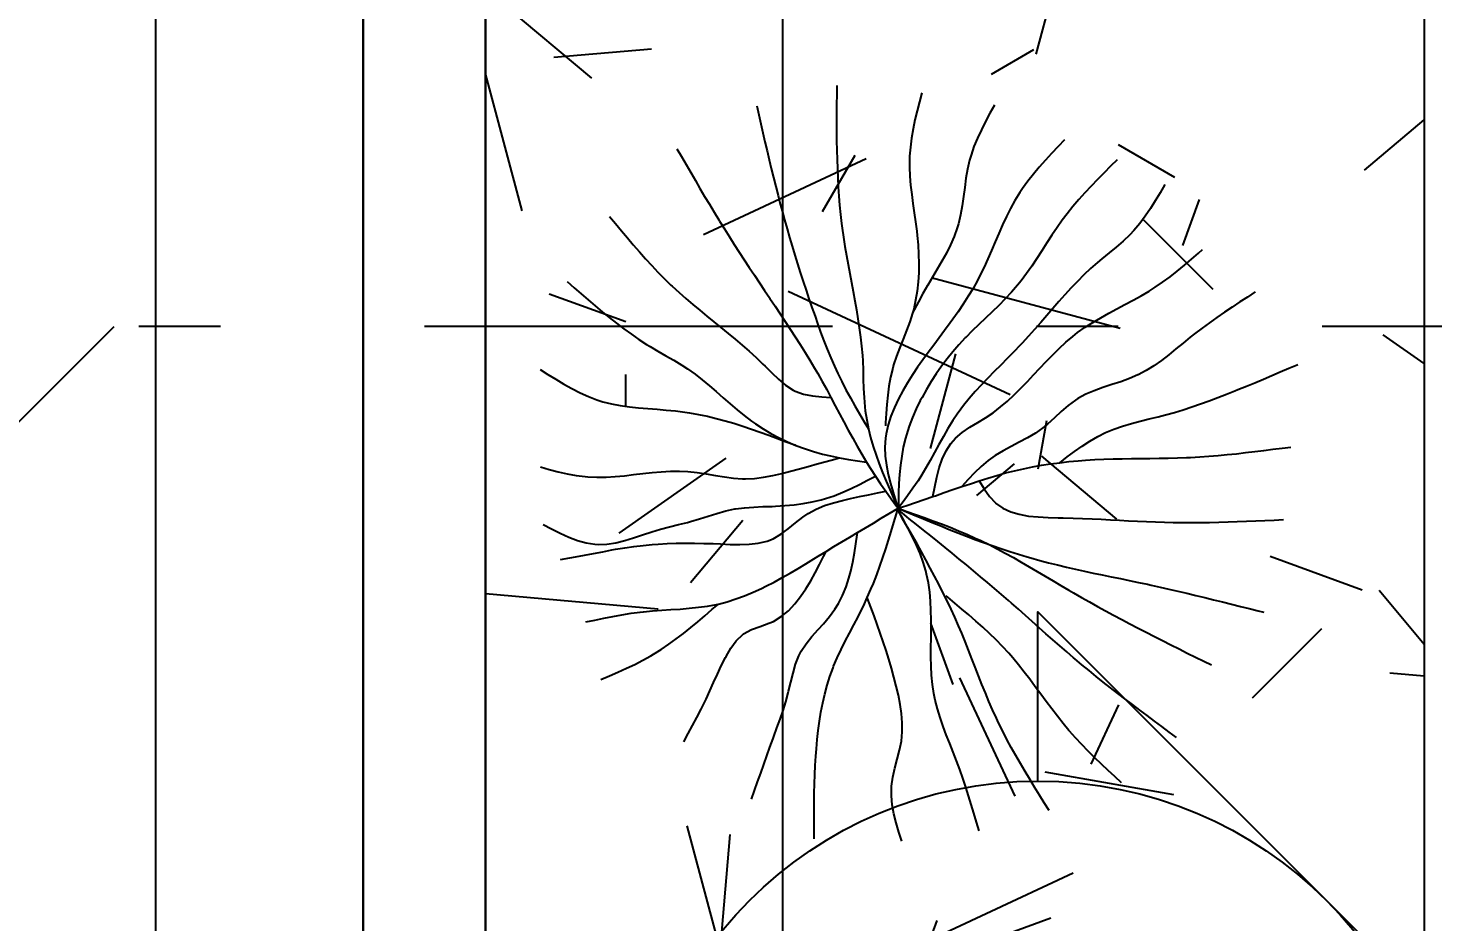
# Model space of a CAD drawing. Extents: x -120 to 178, y 5 to 129.
# Drawn here: x 9.309 to 11.03, y 81.671 to 82.766 of the extents above; entities that cross this region are included whole.
import ezdxf

# ---------------------------------------------------------------- set-up
doc = ezdxf.new("R2010")
doc.units = 0
doc.header["$MEASUREMENT"] = 0
doc.linetypes.add('DASHDOT', pattern=[1, 0.5, -0.25, 0, -0.25])
doc.layers.get('0').update_dxf_attribs({"linetype": 'CONTINUOUS'})
doc.layers.get('DEFPOINTS').update_dxf_attribs({"linetype": 'CONTINUOUS'})
for name, color, linetype in [('cota', 1, 'CONTINUOUS'), ('muro', 6, 'CONTINUOUS'), ('piso', 4, 'CONTINUOUS'), ('vegetacao', 82, 'CONTINUOUS')]:
    doc.layers.add(name, color=color, linetype=linetype)
doc.styles.get("Standard").update_dxf_attribs({"font": 'arial.ttf'})
doc.dimstyles.new('cotass', dxfattribs={"dimtxt": 0.15, "dimasz": 0.15, "dimexe": 0.15, "dimexo": 0, "dimgap": 0.05, "dimtad": 0, "dimzin": 4, "dimdsep": 46, "dimtxsty": 'Standard', "dimblk": 'OBLIQUE', "dimcen": 0, "dimdle": 0.15, "dimclrd": 256, "dimclrt": 4, "dimadec": 0, "dimazin": 1, "dimtfac": 1, "dimtix": 1, "dimtofl": 0, "dimtmove": 0, "dimatfit": 3, "dimldrblk": 'OPEN30', "dimfxl": 0, "dimtolj": 1, "dimtzin": 0, "dimlwd": -1, "dimarcsym": 0})

# ---------------------------------------------------------------- blocks, each defined once
blk = doc.blocks.new('_Oblique')
at = {"color": 0, "linetype": 'ByBlock', "lineweight": -2}
blk.add_line((-0.5, -0.5), (0.5, 0.5), dxfattribs=at)
blk = doc.blocks.new('*D25')
at = {"layer": 'cota', "transparency": 16777216}
for p, q in [((10.2335, 93.8937), (10.2335, 86.7747)), ((10.2335, 79.0637), (10.2335, 86.1827))]:
    blk.add_line(p, q, dxfattribs=at)
at = {"layer": 'cota', "color": 0, "lineweight": -2, "transparency": 16777216}
for p, q in [((9.8693, 93.7437), (10.3835, 93.7437)), ((9.8693, 79.2137), (10.3835, 79.2137))]:
    blk.add_line(p, q, dxfattribs=at)
at = {"layer": 'DEFPOINTS', "color": 0, "transparency": 16777216}
for p in [(9.8693, 93.7437), (9.8693, 79.2137), (10.2335, 79.2137)]:
    blk.add_point(p, dxfattribs=at)
at = {"layer": 'cota', "transparency": 16777216, "xscale": 0.15, "yscale": 0.15, "zscale": 0.15}
for p, rotation in [((10.2335, 93.7437), 90), ((10.2335, 79.2137), 270)]:
    blk.add_blockref('_Oblique', p, dxfattribs=dict(at, rotation=rotation))
at = {"layer": 'cota', "color": 4, "transparency": 16777216, "insert": (10.2335, 86.4787), "char_height": 0.15, "attachment_point": 5, "rotation": 90}
blk.add_mtext('\\A1;14.53', dxfattribs=at)
blk = doc.blocks.new('_Open30')
at = {"color": 0, "linetype": 'ByBlock', "lineweight": -2}
for p, q in [((-1, 0.268), (0, 0)), ((0, 0), (-1, -0.268)), ((0, 0), (-1, 0))]:
    blk.add_line(p, q, dxfattribs=at)
blk = doc.blocks.new('*D34')
at = {"layer": 'cota', "transparency": 16777216}
for p, q in [((9.4656, 121.3837), (9.4656, 100.5291)), ((9.4656, 79.0637), (9.4656, 99.9184))]:
    blk.add_line(p, q, dxfattribs=at)
at = {"layer": 'cota', "color": 0, "lineweight": -2, "transparency": 16777216}
for p, q in [((9.7193, 121.2337), (9.3156, 121.2337)), ((9.7193, 79.2137), (9.3156, 79.2137))]:
    blk.add_line(p, q, dxfattribs=at)
at = {"layer": 'DEFPOINTS', "color": 0, "transparency": 16777216}
for p in [(9.7193, 121.2337), (9.4656, 79.2137), (9.7193, 79.2137)]:
    blk.add_point(p, dxfattribs=at)
at = {"layer": 'cota', "transparency": 16777216, "xscale": 0.15, "yscale": 0.15, "zscale": 0.15}
for p, rotation in [((9.4656, 121.2337), 90), ((9.4656, 79.2137), 270)]:
    blk.add_blockref('_Oblique', p, dxfattribs=dict(at, rotation=rotation))
at = {"layer": 'cota', "color": 4, "transparency": 16777216, "insert": (9.4656, 100.2237), "char_height": 0.15, "attachment_point": 5, "rotation": 90}
blk.add_mtext('\\A1;42.02', dxfattribs=at)
blk = doc.blocks.new('*D36')
at = {"layer": 'cota', "transparency": 16777216}
for p, q in [((9.2071, 121.3837), (9.2071, 98.8703)), ((9.2071, 75.7737), (9.2071, 98.2871))]:
    blk.add_line(p, q, dxfattribs=at)
at = {"layer": 'cota', "color": 0, "lineweight": -2, "transparency": 16777216}
for p, q in [((9.7193, 121.2337), (9.0571, 121.2337)), ((9.7193, 75.9237), (9.0571, 75.9237))]:
    blk.add_line(p, q, dxfattribs=at)
at = {"layer": 'DEFPOINTS', "color": 0, "transparency": 16777216}
for p in [(9.7193, 121.2337), (9.2071, 75.9237), (9.7193, 75.9237)]:
    blk.add_point(p, dxfattribs=at)
at = {"layer": 'cota', "transparency": 16777216, "xscale": 0.15, "yscale": 0.15, "zscale": 0.15}
for p, rotation in [((9.2071, 121.2337), 90), ((9.2071, 75.9237), 270)]:
    blk.add_blockref('_Oblique', p, dxfattribs=dict(at, rotation=rotation))
at = {"layer": 'cota', "color": 4, "transparency": 16777216, "insert": (9.2071, 98.5787), "char_height": 0.15, "attachment_point": 5, "rotation": 90}
blk.add_mtext('\\A1;45.31', dxfattribs=at)

msp = doc.modelspace()

# ---------------------------------------------------------------- hatches: boundary and pattern name
at = {"layer": 'vegetacao'}
h = msp.add_hatch(dxfattribs=at)
h.set_pattern_fill('ANGLE', color=256, scale=2, style=0)
h.set_pattern_definition([(0, (4.21934, 69.4), (0, 0.55), [0.4, -0.15]), (90, (4.21934, 69.4), (-0.55, 3e-17), [0.4, -0.15])])
edge = h.paths.add_edge_path()
edge.add_line((33.5894, 75.9237), (33.5894, 116.2837))
edge.add_line((33.5894, 116.2837), (9.8693, 116.2837))
edge.add_line((9.8693, 116.2837), (9.8693, 110.2837))
edge.add_line((9.8693, 110.2837), (27.5894, 110.2837))
edge.add_arc((27.5894, 107.2837), 3, 0, 90, ccw=False)
edge.add_line((30.5894, 107.2837), (30.5894, 75.9237))
edge.add_line((30.5894, 75.9237), (33.5894, 75.9237))
h = msp.add_hatch(dxfattribs=at)
h.set_pattern_fill('TRACOS2', color=256, scale=2, style=0)
h.set_pattern_definition([(0, (1.44, 0.96), (0.88, 1.52), [0.08, -1.34, 0.06, -0.58, 0.12, -1.42]), (5, (0.54, 1.68), (0.787509, 1.554551), [0.16, -1.34, 0.12, -0.58, 0.24, -1.42]), (10, (1.06, 1.78), (0.53784, 1.902295), [0.14, -0.34, 0.18, -1.06, 0.1, -1.32]), (15, (0.7, 1.96), (0.450046, 1.797737), [0.28, -0.34, 0.3, -1.06, 0.22, -1.32]), (20, (0.86, 1.14), (0.889806, 1.473175), [0.16, -1.1, 0.14, -0.82, 0.1, -0.64]), (25, (1.14, 0.86), (0.997231, 1.458057), [0.22, -1.1, 0.28, -0.82, 0.24, -0.64]), (30, (1.44, 1.02), (-0.146462, 1.69368), [0.1, -0.66, 0.08, -0.98, 0.06, -1.3]), (35, (0.54, 0.3), (0.148824, 1.9842), [0.22, -0.66, 0.16, -0.98, 0.12, -1.3]), (40, (0.88, 1.46), (0.225573, 1.442469), [0.08, -0.88, 0.06, -0.56, 0.16, -1.02]), (45, (0.88, 0.74), (-0.410122, 1.965757), [0.16, -0.88, 0.12, -0.56, 0.3, -1.02]), (50, (1.18, 0.74), (-0.534986, 1.571557), [0.04, -0.74, 0.1, -1.22, 0.12, -0.62]), (60, (1.24, 0.88), (-0.663154, 1.491384), [0.1, -0.82, 0.04, -0.96, 0.08, -0.74]), (65, (0.52, 0.88), (-0.486328, 2.080453), [0.22, -0.82, 0.08, -0.96, 0.16, -0.74]), (70, (1.02, 0.64), (-0.732615, 1.437246), [0.06, -0.38, 0.12, -0.64, 0.08, -0.88]), (75, (0.3, 0.46), (-1.55056, 1.554275), [0.12, -0.38, 0.24, -0.64, 0.16, -0.88]), (80, (1.12, 1.82), (-1.390436, 1.09813), [0.14, -0.88, 0.06, -1.04, 0.12, -0.98]), (85, (1.3, 0.38), (-1.660168, 0.988455), [0.28, -0.88, 0.12, -1.04, 0.24, -0.98]), (90, (1.24, 0.96), (-1.76, 0.74), [0.12, -0.62, 0.08, -1.22, 0.04, -1.24]), (95, (0.52, 1.68), (-1.88055, 1.30105), [0.24, -0.62, 0.08, -1.22, 0.08, -1.24]), (100, (0.92, 1.58), (-1.653143, 0.967635), [0.14, -0.78, 0.12, -0.64, 0.14, -1.46]), (105, (1.28, 1.94), (-1.731187, 0.819872), [0.28, -0.78, 0.24, -0.64, 0.28, -1.46]), (110, (0.78, 0.44), (-1.602936, 0.544608), [0.16, -0.52, 0.08, -1.06, 0.12, -1.16]), (115, (1.86, 0.44), (-1.644302, 0.40283), [0.3, -0.52, 0.16, -1.06, 0.24, -1.16]), (120, (0.24, 0.68), (-1.911, 0.189948), [0.1, -1.34, 0.12, -0.62, 0.14, -0.82]), (125, (0.42, 0.86), (-2.170974, 0.066875), [0.22, -1.34, 0.24, -0.62, 0.28, -0.82]), (130, (0.68, 0.24), (-1.860718, 0.475107), [0.06, -0.44, 0.08, -0.86, 0.16, -1.12]), (135, (0.86, 0.42), (-2.149605, 0.311127), [0.12, -0.44, 0.16, -0.86, 0.3, -1.12]), (140, (0.08, 1.84), (-1.470646, -0.228038), [0.12, -0.72, 0.14, -0.62, 0.08, -0.84]), (145, (0.88, 0.58), (-1.548418, -0.502793), [0.24, -0.72, 0.28, -0.62, 0.16, -0.84]), (150, (1.74, 0.12), (-1.3655, -0.805115), [0.08, -0.56, 0.16, -1.24, 0.14, -1.14]), (155, (1.56, 1.22), (-1.77954, -0.692849), [0.16, -0.56, 0.3, -1.24, 0.28, -1.14]), (160, (0.42, 1.24), (-1.586007, -1.082858), [0.12, -0.84, 0.1, -0.76, 0.08, -1.22]), (165, (0.24, 0.52), (-1.70605, -1.344246), [0.24, -0.84, 0.22, -0.76, 0.16, -1.22]), (170, (0.54, 0.76), (-1.437627, -1.127488), [0.18, -0.66, 0.12, -0.9, 0.16, -0.88]), (175, (1.44, 1.66), (-1.365265, -1.607125), [0.22, -0.66, 0.24, -0.9, 0.26, -0.88])])
h.paths.add_polyline_path([(11.0193, 79.2137), (9.8693, 79.2137), (9.8693, 93.7437), (11.0193, 93.7437)])

# ---------------------------------------------------------------- linework, layer by layer
msp.add_lwpolyline([(9.7193, 75.9237), (9.7193, 121.2337), (33.7393, 121.2337), (33.7393, 75.9237)], close=True)
at = {"layer": 'cota', "color": 6, "linetype": 'Continuous'}
for points in [[(8.2071, 82.4), (8, 82.4), (8.7071, 81.6928), (9.4142, 82.4)], [(10.5462, 81.8435), (10.5462, 82.0506), (11.2533, 81.3435), (10.5462, 80.6364)]]:
    msp.add_lwpolyline(points, dxfattribs=at)
at = {"layer": 'cota', "color": 6, "linetype": 'DASHDOT'}
msp.add_lwpolyline([(34.4945, 82.4), (9.2071, 82.4)], dxfattribs=at)
at = {"layer": 'cota', "color": 6}
msp.add_circle((10.5462, 81.3435), 0.5, dxfattribs=at)
at = {"layer": 'muro'}
for p, q in [((9.7193, 93.7437), (9.7193, 79.2137)), ((9.8693, 93.7437), (9.8693, 79.2137))]:
    msp.add_line(p, q, dxfattribs=at)
at = {"layer": 'piso'}
msp.add_line((11.0193, 93.7437), (11.0193, 79.2137), dxfattribs=at)
msp.add_lwpolyline([(11.0193, 79.2137), (9.8693, 79.2137), (9.8693, 93.7437), (11.0193, 93.7437)], close=True, dxfattribs=at)
at = {"layer": 'vegetacao'}
for points in [[(10.2997, 82.6952), (10.2996, 82.6839), (10.2995, 82.6726), (10.2994, 82.6613), (10.2994, 82.65), (10.2994, 82.6387), (10.2995, 82.6274), (10.2997, 82.6161), (10.3, 82.6048), (10.3004, 82.5936), (10.3008, 82.5823), (10.3015, 82.5711), (10.3023, 82.5599), (10.3032, 82.5487), (10.3043, 82.5375), (10.3056, 82.5264), (10.3064, 82.5205), (10.3079, 82.5094), (10.3097, 82.4983), (10.3116, 82.4872), (10.3136, 82.4761), (10.3156, 82.465), (10.3177, 82.4539), (10.3198, 82.4429), (10.3218, 82.4318), (10.3238, 82.4207), (10.3256, 82.4096), (10.3273, 82.3984), (10.3287, 82.3873), (10.33, 82.3761), (10.331, 82.3648), (10.3314, 82.3582), (10.3319, 82.3469), (10.3322, 82.3356), (10.3326, 82.3243), (10.3332, 82.3131), (10.3341, 82.3019), (10.3346, 82.2969), (10.3363, 82.2859), (10.3385, 82.2749), (10.3412, 82.2641), (10.3443, 82.2533), (10.3479, 82.2427), (10.3517, 82.232), (10.3558, 82.2215), (10.3602, 82.2109), (10.3647, 82.2004), (10.3693, 82.19), (10.374, 82.1795), (10.3749, 82.1775)], [(10.4039, 82.6863), (10.401, 82.6753), (10.3982, 82.6642), (10.3955, 82.6532), (10.3932, 82.6421), (10.3912, 82.631), (10.3898, 82.62), (10.3889, 82.6089), (10.3888, 82.6066), (10.3887, 82.5955), (10.3892, 82.5844), (10.3902, 82.5732), (10.3915, 82.562), (10.393, 82.5509), (10.3946, 82.5396), (10.3962, 82.5284), (10.3977, 82.517), (10.3983, 82.5116), (10.3993, 82.5002), (10.4, 82.4888), (10.4003, 82.4774), (10.4001, 82.4661), (10.3994, 82.4548), (10.3982, 82.4436), (10.3963, 82.4325), (10.3939, 82.4215), (10.3925, 82.4166), (10.3891, 82.4059), (10.3852, 82.3953), (10.381, 82.3848), (10.3768, 82.3743), (10.3729, 82.3637), (10.3693, 82.3531), (10.3682, 82.3491), (10.3655, 82.3382), (10.3635, 82.3272), (10.3621, 82.3161), (10.3609, 82.3048), (10.3601, 82.2935), (10.3594, 82.2822), (10.3592, 82.2786)], [(10.2017, 82.6703), (10.2042, 82.6594), (10.2067, 82.6484), (10.2092, 82.6374), (10.2117, 82.6264), (10.2143, 82.6155), (10.2169, 82.6045), (10.2195, 82.5936), (10.2222, 82.5826), (10.2249, 82.5717), (10.2277, 82.5608), (10.2305, 82.5499), (10.2327, 82.5417), (10.2357, 82.5309), (10.2387, 82.52), (10.2419, 82.5092), (10.245, 82.4984), (10.2483, 82.4876), (10.2516, 82.4769), (10.255, 82.4662), (10.2585, 82.4554), (10.262, 82.4447), (10.2655, 82.4341), (10.2692, 82.4234), (10.273, 82.4128), (10.2761, 82.404), (10.2799, 82.3934), (10.2839, 82.3828), (10.2879, 82.3723), (10.2922, 82.3619), (10.2967, 82.3516), (10.3008, 82.3427), (10.3058, 82.3327), (10.3109, 82.3227), (10.3164, 82.3128), (10.3219, 82.303), (10.3276, 82.2933), (10.3334, 82.2836), (10.3385, 82.2749)], [(10.4928, 82.6713), (10.4873, 82.6613), (10.4819, 82.6512), (10.4768, 82.6411), (10.4721, 82.6309), (10.4678, 82.6205), (10.4642, 82.61), (10.4624, 82.6037), (10.4599, 82.5928), (10.4579, 82.5817), (10.4564, 82.5705), (10.4548, 82.5592), (10.4533, 82.548), (10.4513, 82.5369), (10.4488, 82.5261), (10.4473, 82.521), (10.4436, 82.5105), (10.4391, 82.5002), (10.434, 82.4902), (10.4285, 82.4803), (10.4227, 82.4705), (10.4169, 82.4608), (10.4111, 82.451), (10.4108, 82.4504), (10.4052, 82.4405), (10.3999, 82.4306), (10.3946, 82.4207), (10.3925, 82.4166)], [(10.1038, 82.6179), (10.1094, 82.6082), (10.115, 82.5984), (10.1207, 82.5887), (10.1264, 82.579), (10.132, 82.5693), (10.1378, 82.5596), (10.1436, 82.5499), (10.1494, 82.5403), (10.1553, 82.5307), (10.1562, 82.5292), (10.1621, 82.5197), (10.1681, 82.5101), (10.1741, 82.5007), (10.1802, 82.4912), (10.1864, 82.4818), (10.1925, 82.4723), (10.1987, 82.463), (10.205, 82.4536), (10.2112, 82.4442), (10.2175, 82.4348), (10.2177, 82.4344), (10.224, 82.425), (10.2303, 82.4157), (10.2365, 82.4063), (10.2427, 82.3969), (10.2488, 82.3874), (10.2549, 82.378), (10.2608, 82.3684), (10.2667, 82.3588), (10.2725, 82.3492), (10.2763, 82.3427), (10.2818, 82.3329), (10.2873, 82.323), (10.2926, 82.3131), (10.2979, 82.3032), (10.3032, 82.2932), (10.3085, 82.2833), (10.3138, 82.2733), (10.3192, 82.2634), (10.3247, 82.2536), (10.3303, 82.2439), (10.3361, 82.2342), (10.341, 82.2264), (10.3471, 82.217), (10.3534, 82.2077), (10.3599, 82.1985), (10.3664, 82.1893), (10.373, 82.1801), (10.3749, 82.1775)], [(10.5787, 82.6287), (10.5708, 82.6205), (10.5629, 82.6122), (10.5552, 82.604), (10.5477, 82.5955), (10.5405, 82.5869), (10.5336, 82.5781), (10.5271, 82.569), (10.5238, 82.5641), (10.518, 82.5546), (10.5127, 82.5448), (10.5076, 82.5348), (10.5029, 82.5245), (10.4983, 82.5142), (10.4938, 82.5039), (10.4893, 82.4934), (10.4848, 82.4831), (10.4801, 82.4728), (10.4751, 82.4626), (10.472, 82.4567), (10.4666, 82.4468), (10.4608, 82.4372), (10.4546, 82.4277), (10.4483, 82.4183), (10.4419, 82.4091), (10.4385, 82.4045), (10.4318, 82.3954), (10.4251, 82.3865), (10.4184, 82.3775), (10.4117, 82.3685), (10.405, 82.3594), (10.3986, 82.3502), (10.3923, 82.3408), (10.3862, 82.3313), (10.3805, 82.3216), (10.3751, 82.3114), (10.3702, 82.3011), (10.3659, 82.2905), (10.3625, 82.2797), (10.3601, 82.2689), (10.3593, 82.2633), (10.3587, 82.2523), (10.3591, 82.2413), (10.3605, 82.2302), (10.3627, 82.2191), (10.3654, 82.208), (10.3687, 82.1969), (10.3722, 82.1858), (10.3749, 82.1775)], [(10.6432, 82.6043), (10.6351, 82.5964), (10.6272, 82.5884), (10.6192, 82.5803), (10.6114, 82.5722), (10.6037, 82.564), (10.5962, 82.5556), (10.5889, 82.5471), (10.5818, 82.5383), (10.576, 82.5306), (10.5695, 82.5214), (10.5632, 82.512), (10.557, 82.5026), (10.5509, 82.493), (10.5448, 82.4836), (10.5385, 82.4742), (10.5321, 82.465), (10.5254, 82.456), (10.5211, 82.4507), (10.5137, 82.4423), (10.5061, 82.4341), (10.4981, 82.4261), (10.49, 82.4183), (10.4818, 82.4105), (10.4736, 82.4028), (10.4655, 82.3949), (10.4576, 82.3869), (10.4569, 82.3862), (10.4493, 82.3778), (10.4419, 82.3693), (10.4348, 82.3605), (10.428, 82.3515), (10.4215, 82.3423), (10.4153, 82.3328), (10.4095, 82.3231), (10.4041, 82.3132), (10.402, 82.3094), (10.397, 82.2992), (10.3925, 82.2888), (10.3884, 82.2783), (10.385, 82.2676), (10.3838, 82.2633), (10.3812, 82.2524), (10.3793, 82.2414), (10.3777, 82.2303), (10.3767, 82.2191), (10.3759, 82.2078), (10.3754, 82.1964), (10.3751, 82.1851), (10.3749, 82.1775)], [(10.7015, 82.5739), (10.6958, 82.564), (10.6899, 82.5542), (10.6839, 82.5446), (10.6776, 82.5353), (10.6709, 82.5263), (10.6637, 82.5177), (10.6588, 82.5124), (10.6507, 82.5047), (10.6421, 82.4974), (10.6334, 82.4903), (10.6246, 82.4832), (10.6191, 82.4786), (10.6106, 82.4712), (10.6024, 82.4634), (10.5945, 82.4555), (10.5868, 82.4474), (10.5792, 82.4391), (10.5717, 82.4307), (10.5643, 82.4222), (10.5569, 82.4137), (10.5495, 82.4052), (10.542, 82.3966), (10.5345, 82.3882), (10.5269, 82.3799), (10.5244, 82.3772), (10.5165, 82.369), (10.5086, 82.361), (10.5005, 82.3529), (10.4925, 82.3449), (10.4846, 82.3369), (10.4768, 82.3287), (10.4692, 82.3205), (10.4618, 82.312), (10.4548, 82.3033), (10.4482, 82.2943), (10.4481, 82.2942), (10.4418, 82.2849), (10.4359, 82.2754), (10.4303, 82.2656), (10.4248, 82.2558), (10.4194, 82.2459), (10.4139, 82.236), (10.4084, 82.2261), (10.4025, 82.2165), (10.3993, 82.2113), (10.393, 82.202), (10.3864, 82.1928), (10.3796, 82.1838), (10.3749, 82.1775)], [(10.0213, 82.5349), (10.0285, 82.5262), (10.0358, 82.5175), (10.0431, 82.5088), (10.0504, 82.5002), (10.0578, 82.4917), (10.0653, 82.4832), (10.0729, 82.475), (10.0806, 82.4668), (10.0884, 82.4588), (10.0964, 82.451), (10.0982, 82.4494), (10.1064, 82.4418), (10.1147, 82.4344), (10.1232, 82.4272), (10.1317, 82.4201), (10.1404, 82.413), (10.1491, 82.406), (10.1578, 82.3989), (10.1665, 82.3918), (10.1752, 82.3846), (10.1838, 82.3773), (10.1924, 82.3698), (10.2009, 82.3622), (10.2092, 82.3542), (10.2119, 82.3516), (10.2201, 82.3434), (10.2284, 82.3355), (10.237, 82.3283), (10.2463, 82.3224), (10.2487, 82.3211), (10.259, 82.3174), (10.27, 82.3152), (10.2814, 82.3139), (10.2926, 82.3131)], [(10.4175, 82.1919), (10.4198, 82.2038), (10.4223, 82.2155), (10.4253, 82.2269), (10.429, 82.2377), (10.4336, 82.2478), (10.4393, 82.2569), (10.4451, 82.2635), (10.4534, 82.2705), (10.4628, 82.2768), (10.4726, 82.2826), (10.4817, 82.2882), (10.4912, 82.2946), (10.5003, 82.3016), (10.5089, 82.3089), (10.5172, 82.3166), (10.5253, 82.3246), (10.5332, 82.3327), (10.5409, 82.3409), (10.5486, 82.3492), (10.5564, 82.3574), (10.5642, 82.3655), (10.5722, 82.3733), (10.5804, 82.3809), (10.5889, 82.3881), (10.5948, 82.3927), (10.6039, 82.3992), (10.6133, 82.4052), (10.623, 82.4109), (10.6328, 82.4164), (10.6428, 82.4217), (10.6528, 82.4271), (10.6628, 82.4324), (10.6727, 82.4379), (10.6824, 82.4436), (10.6897, 82.4482), (10.6989, 82.4545), (10.708, 82.4612), (10.7169, 82.4681), (10.7256, 82.4753), (10.7342, 82.4826), (10.7427, 82.49), (10.7477, 82.4943)], [(9.9694, 82.4551), (9.9779, 82.4476), (9.9864, 82.4401), (9.995, 82.4327), (10.0036, 82.4254), (10.0122, 82.4182), (10.021, 82.4111), (10.0298, 82.4041), (10.0388, 82.3973), (10.048, 82.3907), (10.0572, 82.3844), (10.0667, 82.3783), (10.0709, 82.3757), (10.0805, 82.37), (10.0903, 82.3644), (10.1001, 82.3588), (10.1097, 82.353), (10.1169, 82.3483), (10.126, 82.3418), (10.1349, 82.3349), (10.1436, 82.3277), (10.1521, 82.3204), (10.1606, 82.313), (10.1691, 82.3055), (10.1777, 82.2982), (10.1864, 82.2911), (10.1954, 82.2843), (10.1999, 82.2811), (10.2093, 82.2749), (10.219, 82.2692), (10.229, 82.2638), (10.2393, 82.259), (10.2497, 82.2546), (10.2603, 82.2506), (10.2711, 82.2471), (10.282, 82.244), (10.2919, 82.2416), (10.303, 82.2394), (10.3141, 82.2375), (10.3252, 82.2358), (10.3361, 82.2342)], [(10.8123, 82.4425), (10.8028, 82.4363), (10.7934, 82.4302), (10.784, 82.424), (10.7747, 82.4177), (10.7654, 82.4113), (10.7563, 82.4048), (10.7472, 82.3981), (10.7381, 82.3913), (10.7327, 82.387), (10.7239, 82.3799), (10.7151, 82.3727), (10.7063, 82.3656), (10.6974, 82.3587), (10.6882, 82.3522), (10.6787, 82.3462), (10.6688, 82.341), (10.6685, 82.3409), (10.6582, 82.3364), (10.6475, 82.3325), (10.6367, 82.329), (10.6258, 82.3254), (10.6152, 82.3216), (10.6049, 82.3172), (10.5951, 82.3119), (10.592, 82.31), (10.5831, 82.3033), (10.5747, 82.2959), (10.5663, 82.2882), (10.5579, 82.2807), (10.5523, 82.2761), (10.543, 82.2697), (10.5333, 82.2639), (10.5233, 82.2585), (10.5133, 82.2533), (10.5034, 82.2479), (10.4938, 82.2422), (10.485, 82.2361), (10.4764, 82.2289), (10.4683, 82.2211), (10.4606, 82.2129), (10.453, 82.2044), (10.4527, 82.2041)], [(9.9361, 82.3477), (9.9458, 82.3415), (9.9555, 82.3355), (9.9653, 82.3296), (9.9752, 82.3241), (9.9852, 82.319), (9.9954, 82.3143), (10.0058, 82.3104), (10.0129, 82.3081), (10.0235, 82.3054), (10.0345, 82.3033), (10.0456, 82.3018), (10.0568, 82.3006), (10.0681, 82.2996), (10.0795, 82.2988), (10.0908, 82.2979), (10.1022, 82.2968), (10.1079, 82.2962), (10.1191, 82.2946), (10.1301, 82.2926), (10.1412, 82.2903), (10.1521, 82.2876), (10.1629, 82.2847), (10.1737, 82.2816), (10.1845, 82.2782), (10.1952, 82.2746), (10.2059, 82.2709), (10.2165, 82.2671), (10.2272, 82.2631), (10.2378, 82.2591), (10.2483, 82.2551), (10.2497, 82.2546)], [(10.5729, 82.2334), (10.5819, 82.2404), (10.5911, 82.2472), (10.6003, 82.2537), (10.6097, 82.2598), (10.6194, 82.2655), (10.6289, 82.2703), (10.6392, 82.2745), (10.6498, 82.2782), (10.6606, 82.2814), (10.6715, 82.2843), (10.6825, 82.287), (10.6936, 82.2897), (10.7024, 82.2919), (10.7133, 82.295), (10.7241, 82.2982), (10.7348, 82.3017), (10.7455, 82.3054), (10.7561, 82.3092), (10.7666, 82.3131), (10.7771, 82.3172), (10.7875, 82.3214), (10.7912, 82.3229), (10.8016, 82.3271), (10.812, 82.3314), (10.8224, 82.3358), (10.8327, 82.3401), (10.8431, 82.3446), (10.8535, 82.349), (10.8638, 82.3534), (10.8646, 82.3537)], [(10.3749, 82.1775), (10.3856, 82.1811), (10.3962, 82.1846), (10.4069, 82.1882), (10.4175, 82.1919), (10.4208, 82.193), (10.4314, 82.1967), (10.442, 82.2004), (10.4527, 82.2041), (10.4634, 82.2077), (10.4741, 82.2112), (10.4848, 82.2146), (10.4956, 82.2178), (10.5064, 82.2208), (10.5065, 82.2208), (10.5174, 82.2235), (10.5284, 82.226), (10.5395, 82.2282), (10.5505, 82.2302), (10.5617, 82.2319), (10.5729, 82.2334), (10.5841, 82.2347), (10.5953, 82.2358), (10.6045, 82.2365), (10.6158, 82.2371), (10.627, 82.2376), (10.6383, 82.238), (10.6495, 82.2383), (10.6608, 82.2384), (10.672, 82.2386), (10.6833, 82.2387), (10.6946, 82.2388), (10.7058, 82.239), (10.717, 82.2393), (10.7283, 82.2397), (10.7332, 82.2399), (10.7444, 82.2406), (10.7557, 82.2413), (10.7669, 82.2423), (10.7781, 82.2433), (10.7893, 82.2444), (10.8004, 82.2457), (10.8117, 82.247), (10.8228, 82.2484), (10.834, 82.2498), (10.8452, 82.2512), (10.8558, 82.2526)], [(9.9365, 82.2282), (9.9475, 82.2252), (9.9585, 82.2224), (9.9694, 82.2199), (9.9805, 82.2178), (9.9916, 82.2164), (9.9947, 82.2161), (10.0059, 82.2156), (10.017, 82.2158), (10.0283, 82.2165), (10.0395, 82.2175), (10.0508, 82.2188), (10.0621, 82.2201), (10.0733, 82.2214), (10.0846, 82.2224), (10.0959, 82.223), (10.1071, 82.2231), (10.1173, 82.2226), (10.1285, 82.2214), (10.1397, 82.2197), (10.1509, 82.2177), (10.162, 82.2159), (10.1732, 82.2145), (10.1843, 82.2137), (10.1878, 82.2137), (10.1989, 82.2142), (10.2101, 82.2157), (10.2212, 82.2178), (10.2323, 82.2203), (10.2429, 82.223), (10.2539, 82.2259), (10.2648, 82.2289), (10.2756, 82.2318), (10.2865, 82.2348), (10.2973, 82.2378), (10.303, 82.2394)], [(9.9398, 82.1577), (9.9503, 82.1522), (9.9608, 82.147), (9.9713, 82.1423), (9.9819, 82.1383), (9.9925, 82.1354), (10.0032, 82.1337), (10.0072, 82.1334), (10.0181, 82.1338), (10.029, 82.1354), (10.0399, 82.138), (10.0508, 82.1413), (10.0618, 82.145), (10.0729, 82.1487), (10.0838, 82.1521), (10.0948, 82.155), (10.1057, 82.1576), (10.1166, 82.1603), (10.1206, 82.1614), (10.1314, 82.1646), (10.1421, 82.168), (10.1529, 82.1713), (10.1638, 82.1743), (10.1747, 82.1767), (10.1756, 82.1769), (10.1868, 82.1783), (10.198, 82.1791), (10.2092, 82.1796), (10.2206, 82.1799), (10.2247, 82.1801), (10.236, 82.1808), (10.2473, 82.1818), (10.2585, 82.1833), (10.2696, 82.1853), (10.2805, 82.1879), (10.2859, 82.1895), (10.2965, 82.193), (10.307, 82.1972), (10.3172, 82.2018), (10.3274, 82.2068), (10.3375, 82.2119), (10.3471, 82.217)], [(10.4741, 82.2112), (10.4802, 82.2014), (10.4868, 82.1921), (10.4942, 82.1841), (10.4943, 82.184), (10.503, 82.1778), (10.5128, 82.1733), (10.5233, 82.1702), (10.5347, 82.1681), (10.5465, 82.167), (10.5586, 82.1663), (10.5708, 82.166), (10.5772, 82.1659), (10.5891, 82.1656), (10.6008, 82.1651), (10.6124, 82.1646), (10.6238, 82.1641), (10.635, 82.1635), (10.6462, 82.1629), (10.6572, 82.1623), (10.6683, 82.1618), (10.6792, 82.1613), (10.6901, 82.1608), (10.7011, 82.1604), (10.712, 82.1602), (10.7231, 82.16), (10.7342, 82.16), (10.7453, 82.1601), (10.7565, 82.1603), (10.7677, 82.1605), (10.779, 82.1608), (10.7903, 82.1612), (10.8016, 82.1616), (10.8129, 82.1621), (10.8243, 82.1626), (10.8357, 82.1632), (10.8468, 82.1637)], [(9.9613, 82.1149), (9.9725, 82.1167), (9.9797, 82.118), (9.9908, 82.1201), (10.0018, 82.1223), (10.0129, 82.1244), (10.0239, 82.1265), (10.0287, 82.1274), (10.0399, 82.1292), (10.051, 82.1307), (10.0623, 82.132), (10.0734, 82.1331), (10.0808, 82.1337), (10.092, 82.1343), (10.1031, 82.1347), (10.1142, 82.1348), (10.1254, 82.1348), (10.1367, 82.1346), (10.1481, 82.1343), (10.1574, 82.1339), (10.1691, 82.1334), (10.1808, 82.1331), (10.1923, 82.1335), (10.2035, 82.1347), (10.2142, 82.1373), (10.2217, 82.1402), (10.2313, 82.1457), (10.2403, 82.1524), (10.2492, 82.1596), (10.2582, 82.1666), (10.2646, 82.171), (10.2744, 82.1764), (10.2848, 82.1808), (10.2956, 82.1843), (10.3066, 82.1872), (10.3166, 82.1896), (10.3276, 82.192), (10.3387, 82.1942), (10.3497, 82.1964), (10.3599, 82.1985)], [(9.9922, 82.0384), (10.0033, 82.0407), (10.0143, 82.043), (10.0254, 82.0451), (10.0364, 82.0471), (10.0476, 82.0489), (10.0587, 82.0504), (10.0627, 82.0509), (10.0739, 82.0519), (10.0852, 82.0528), (10.0965, 82.0535), (10.1077, 82.0542), (10.119, 82.0551), (10.1302, 82.0563), (10.1413, 82.0578), (10.1523, 82.0598), (10.1546, 82.0603), (10.1655, 82.0631), (10.1762, 82.0665), (10.1868, 82.0704), (10.1973, 82.0747), (10.2075, 82.0794), (10.2128, 82.082), (10.2228, 82.0871), (10.2327, 82.0926), (10.2424, 82.0981), (10.2522, 82.1039), (10.2618, 82.1097), (10.2714, 82.1155), (10.277, 82.119), (10.2866, 82.1248), (10.2962, 82.1306), (10.3059, 82.1364), (10.3155, 82.1422), (10.3252, 82.148), (10.3349, 82.1538), (10.3445, 82.1595), (10.3542, 82.1653), (10.3639, 82.171), (10.3736, 82.1767), (10.3749, 82.1775)], [(10.272, 81.7727), (10.2719, 81.7839), (10.2719, 81.7951), (10.2719, 81.8064), (10.272, 81.8176), (10.2721, 81.8288), (10.2724, 81.8401), (10.2728, 81.8514), (10.2733, 81.8626), (10.274, 81.8739), (10.2747, 81.883), (10.2757, 81.8943), (10.277, 81.9056), (10.2785, 81.9168), (10.2803, 81.928), (10.2825, 81.9391), (10.285, 81.9501), (10.2879, 81.961), (10.2913, 81.9717), (10.2951, 81.9823), (10.2958, 81.9842), (10.3002, 81.9945), (10.3049, 82.0047), (10.31, 82.0147), (10.3152, 82.0247), (10.3205, 82.0347), (10.3257, 82.0447), (10.3308, 82.0548), (10.3323, 82.0578), (10.3371, 82.0681), (10.3416, 82.0784), (10.3445, 82.0855), (10.3486, 82.0959), (10.3525, 82.1065), (10.3562, 82.1171), (10.3597, 82.1278), (10.3631, 82.1385), (10.3665, 82.1493), (10.3697, 82.1601), (10.3729, 82.1709), (10.3749, 82.1775)], [(10.4742, 81.7825), (10.471, 81.7933), (10.4677, 81.804), (10.4645, 81.8147), (10.4611, 81.8255), (10.4576, 81.8362), (10.454, 81.8469), (10.4503, 81.8575), (10.4463, 81.8681), (10.4463, 81.8682), (10.4422, 81.8788), (10.438, 81.8894), (10.4339, 81.8999), (10.4299, 81.9105), (10.4262, 81.9212), (10.423, 81.9319), (10.4202, 81.9427), (10.4185, 81.9509), (10.4169, 81.9619), (10.4158, 81.973), (10.4153, 81.9842), (10.415, 81.9956), (10.4151, 82.0069), (10.4152, 82.0183), (10.4153, 82.0297), (10.4153, 82.0411), (10.4151, 82.0525), (10.4145, 82.0638), (10.4135, 82.075), (10.412, 82.0861), (10.4098, 82.097), (10.4088, 82.101), (10.4056, 82.1116), (10.4018, 82.1221), (10.3973, 82.1324), (10.3924, 82.1425), (10.3872, 82.1526), (10.3816, 82.1626), (10.376, 82.1726), (10.3736, 82.1767)], [(10.5599, 81.8073), (10.5539, 81.8169), (10.548, 81.8264), (10.542, 81.836), (10.5361, 81.8457), (10.5303, 81.8553), (10.5246, 81.865), (10.519, 81.8748), (10.5135, 81.8846), (10.5082, 81.8945), (10.503, 81.9045), (10.498, 81.9146), (10.4952, 81.9205), (10.4905, 81.9307), (10.4861, 81.941), (10.4818, 81.9514), (10.4775, 81.9618), (10.4734, 81.9723), (10.4693, 81.9828), (10.4652, 81.9933), (10.4611, 82.0038), (10.4569, 82.0143), (10.4527, 82.0247), (10.4489, 82.0337), (10.4443, 82.044), (10.4397, 82.0542), (10.4348, 82.0644), (10.4298, 82.0745), (10.4248, 82.0845), (10.4196, 82.0945), (10.4143, 82.1044), (10.4089, 82.1143), (10.4035, 82.1242), (10.398, 82.134), (10.3924, 82.1439), (10.3869, 82.1537), (10.3813, 82.1635), (10.3756, 82.1732), (10.3736, 82.1767)], [(10.7159, 81.8967), (10.7069, 81.9034), (10.6978, 81.9101), (10.6888, 81.9168), (10.6798, 81.9236), (10.6708, 81.9303), (10.6618, 81.9371), (10.6528, 81.944), (10.644, 81.9508), (10.6351, 81.9578), (10.6262, 81.9647), (10.6174, 81.9717), (10.6087, 81.9788), (10.6, 81.986), (10.5913, 81.9932), (10.5899, 81.9943), (10.5814, 82.0016), (10.5729, 82.009), (10.5644, 82.0164), (10.556, 82.0239), (10.5476, 82.0313), (10.5392, 82.0388), (10.5308, 82.0463), (10.5223, 82.0538), (10.5139, 82.0612), (10.5101, 82.0645), (10.5016, 82.0719), (10.493, 82.0792), (10.4844, 82.0865), (10.4758, 82.0938), (10.4672, 82.101), (10.4585, 82.1082), (10.4498, 82.1153), (10.4411, 82.1225), (10.4324, 82.1296), (10.4236, 82.1367), (10.4149, 82.1437), (10.4061, 82.1508), (10.3973, 82.1578), (10.3885, 82.1648), (10.3797, 82.1719), (10.3736, 82.1767)], [(10.3749, 82.1775), (10.3855, 82.1738), (10.3962, 82.17), (10.4068, 82.1662), (10.4174, 82.1623), (10.4279, 82.1584), (10.4384, 82.1543), (10.4488, 82.15), (10.4592, 82.1457), (10.4694, 82.1411), (10.4761, 82.138), (10.4862, 82.1331), (10.4962, 82.128), (10.5061, 82.1227), (10.516, 82.1172), (10.5257, 82.1117), (10.5355, 82.106), (10.5452, 82.1003), (10.5549, 82.0946), (10.5646, 82.0888), (10.5743, 82.083), (10.584, 82.0773), (10.5897, 82.074), (10.5995, 82.0684), (10.6093, 82.0628), (10.6191, 82.0573), (10.629, 82.0519), (10.6389, 82.0466), (10.6488, 82.0413), (10.6588, 82.036), (10.6688, 82.0308), (10.6788, 82.0257), (10.6888, 82.0205), (10.6988, 82.0155), (10.7089, 82.0104), (10.719, 82.0053), (10.7291, 82.0003), (10.7391, 81.9953), (10.7492, 81.9903), (10.7586, 81.9857)], [(10.3749, 82.1775), (10.3853, 82.1731), (10.3957, 82.1688), (10.4061, 82.1645), (10.4166, 82.1601), (10.427, 82.1559), (10.4375, 82.1517), (10.448, 82.1475), (10.4585, 82.1435), (10.469, 82.1395), (10.4796, 82.1356), (10.4902, 82.1318), (10.5008, 82.1282), (10.5115, 82.1247), (10.5222, 82.1213), (10.5329, 82.118), (10.5375, 82.1167), (10.5483, 82.1137), (10.5591, 82.1109), (10.5701, 82.1081), (10.581, 82.1055), (10.592, 82.103), (10.603, 82.1006), (10.614, 82.0982), (10.625, 82.0959), (10.636, 82.0936), (10.6471, 82.0914), (10.6581, 82.0891), (10.6692, 82.0868), (10.6802, 82.0845), (10.6847, 82.0835), (10.6957, 82.0811), (10.7067, 82.0786), (10.7176, 82.0761), (10.7286, 82.0735), (10.7396, 82.0709), (10.7505, 82.0683), (10.7614, 82.0656), (10.7724, 82.0629), (10.7833, 82.0602), (10.7942, 82.0574), (10.8051, 82.0547), (10.816, 82.0519), (10.8227, 82.0502)], [(10.1952, 81.8214), (10.1989, 81.8321), (10.2027, 81.8427), (10.2065, 81.8533), (10.2102, 81.8639), (10.214, 81.8745), (10.2178, 81.8851), (10.2216, 81.8957), (10.2225, 81.8981), (10.2264, 81.9087), (10.2302, 81.9192), (10.2338, 81.9299), (10.2372, 81.9406), (10.2403, 81.9515), (10.2407, 81.9534), (10.2434, 81.9645), (10.2461, 81.9756), (10.2492, 81.9865), (10.2531, 81.9969), (10.2559, 82.0024), (10.262, 82.0117), (10.2691, 82.0204), (10.2767, 82.0289), (10.2834, 82.0362), (10.2907, 82.0449), (10.2974, 82.054), (10.3017, 82.0608), (10.3068, 82.0708), (10.3111, 82.0813), (10.3146, 82.092), (10.3169, 82.1007), (10.3193, 82.1117), (10.3214, 82.1228), (10.3232, 82.1339), (10.3248, 82.145), (10.3252, 82.148)], [(10.1122, 81.8917), (10.1177, 81.9016), (10.1231, 81.9115), (10.1284, 81.9214), (10.1336, 81.9314), (10.1385, 81.9415), (10.1397, 81.9438), (10.1443, 81.954), (10.1488, 81.9641), (10.1534, 81.9744), (10.1582, 81.9846), (10.1634, 81.9948), (10.164, 81.996), (10.1698, 82.0061), (10.1764, 82.0154), (10.1844, 82.023), (10.1854, 82.0237), (10.195, 82.0289), (10.2057, 82.0328), (10.2165, 82.0367), (10.2221, 82.0391), (10.2317, 82.0449), (10.2404, 82.0521), (10.2482, 82.0604), (10.2553, 82.0695), (10.2618, 82.079), (10.2618, 82.0791), (10.2677, 82.0888), (10.2733, 82.0987), (10.2785, 82.1086), (10.2835, 82.1186), (10.2866, 82.1248)], [(10.3793, 81.7699), (10.3757, 81.781), (10.3725, 81.7922), (10.3697, 81.8032), (10.3676, 81.8143), (10.3666, 81.8253), (10.3667, 81.8364), (10.3668, 81.8373), (10.3684, 81.8483), (10.3709, 81.8592), (10.3738, 81.8702), (10.3767, 81.8812), (10.3788, 81.8923), (10.3788, 81.8925), (10.3799, 81.9037), (10.3798, 81.9149), (10.379, 81.9262), (10.3773, 81.9374), (10.3751, 81.9486), (10.3725, 81.9598), (10.3725, 81.9599), (10.3696, 81.9709), (10.3666, 81.9819), (10.3634, 81.9927), (10.36, 82.0034), (10.3565, 82.0141), (10.3528, 82.0248), (10.3491, 82.0353), (10.3453, 82.0459), (10.3414, 82.0564), (10.3375, 82.0669), (10.3371, 82.0681)], [(10.6487, 81.8413), (10.6404, 81.8489), (10.6321, 81.8566), (10.6239, 81.8643), (10.6157, 81.8721), (10.6077, 81.88), (10.5999, 81.8881), (10.5922, 81.8963), (10.5847, 81.9047), (10.5841, 81.9054), (10.5769, 81.9141), (10.5699, 81.9229), (10.5631, 81.9318), (10.5563, 81.9409), (10.5496, 81.95), (10.5429, 81.959), (10.5362, 81.9681), (10.5294, 81.977), (10.5224, 81.9859), (10.5152, 81.9945), (10.5103, 82.0002), (10.5027, 82.0084), (10.4948, 82.0165), (10.4868, 82.0243), (10.4785, 82.032), (10.4702, 82.0395), (10.4616, 82.0469), (10.453, 82.0542), (10.4443, 82.0614), (10.4356, 82.0686), (10.4335, 82.0704)], [(10.0108, 81.9679), (10.0212, 81.9724), (10.0316, 81.9769), (10.0419, 81.9816), (10.0521, 81.9864), (10.0621, 81.9915), (10.0719, 81.9969), (10.0751, 81.9988), (10.0846, 82.0047), (10.0939, 82.011), (10.103, 82.0175), (10.112, 82.0243), (10.1208, 82.0314), (10.1295, 82.0386), (10.1381, 82.0459), (10.1466, 82.0534), (10.1546, 82.0603)]]:
    msp.add_lwpolyline(points, dxfattribs=at)

# ---------------------------------------------------------------- dimensions: what is measured, and where the dimension line sits
at = {"layer": 'cota'}
for base, p2, picture, middle in [((9.2071, 75.9237), (9.7193, 75.9237), '*D36', (9.2071, 98.5787)), ((9.4656, 79.2137), (9.7193, 79.2137), '*D34', (9.4656, 100.2237))]:
    dim = msp.add_linear_dim(base=base, p1=(9.7193, 121.2337), p2=p2, angle=90, dimstyle='cotass', dxfattribs=at)
    dim.commit()
    dim.dimension.update_dxf_attribs({"geometry": picture, "text_midpoint": middle})
dim = msp.add_linear_dim(base=(10.2335, 79.2137), p1=(9.8693, 93.7437), p2=(9.8693, 79.2137), angle=90, dimstyle='cotass', override={"dimtmove": 1}, dxfattribs=at)
dim.commit()
dim.dimension.update_dxf_attribs({"geometry": '*D25', "text_midpoint": (10.2335, 86.4787)})

doc.saveas('drawing.dxf')
